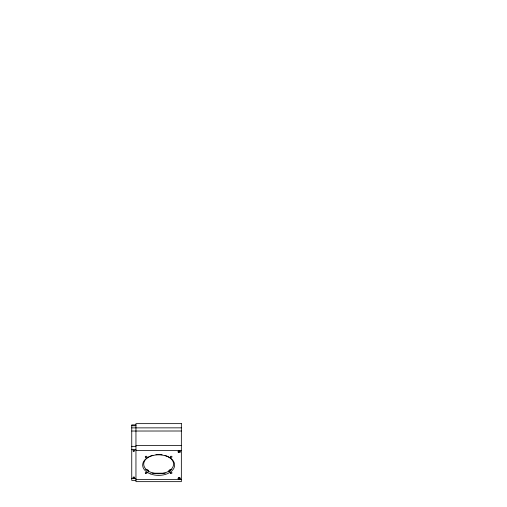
<?xml version="1.0" encoding="UTF-8"?>
<svg xmlns="http://www.w3.org/2000/svg" width="507" height="507" viewBox="0 0 507 507"><rect width="100%" height="100%" fill="white"/><g stroke="black" fill="none" stroke-linecap="round" stroke-linejoin="round"><path stroke-width="0.76" d="M179.789 451.027L178.667 450.989M179.712 477.886C176.88 478.177 181.633 478.652 178.737 477.848M135.952 424.898L131.744 424.898L131.744 480.383L135.952 480.383M131.744 425.753L135.952 425.76M131.744 427.883L181.348 427.845M131.744 431.032L181.348 431.001M135.952 445.412L181.348 445.412M131.744 446.363L135.952 446.363M131.744 449.633L135.952 449.633M135.952 450.565L181.348 450.565M151.929 473.196L165.32 473.196M131.744 478.633L135.952 478.633M135.952 479.609L181.348 479.609M165.067 455.457A14.944 9.608 0 0 1 170.194 470.23A14.944 9.608 0 0 1 146.65 469.856A14.944 9.608 0 0 1 152.918 455.261M155.909 454.69A14.944 9.608 0 0 1 162.12 454.792M168.856 471.916A2.313 1.489 0 0 1 170.574 470.483M146.726 470.483A2.313 1.489 0 0 1 148.133 471.174M148.367 471.535A2.313 1.489 0 0 1 148.443 471.916M145.528 469.514A2.313 1.489 0 0 1 148.367 471.339M169.167 471.694A2.313 1.489 0 0 1 169.338 470.046A2.313 1.489 0 0 1 171.772 469.514M178.616 451.3C179.757 452.827 180.207 449.969 178.616 451.3M181.348 423.637L135.952 423.637L135.952 481.65L181.348 481.65L181.348 423.637M178.616 479.216A1.261 0.811 0 0 0 180.505 478.513A1.261 0.811 0 0 0 178.616 477.809A1.261 0.811 0 0 0 178.616 479.216M178.502 452.383A1.261 0.811 0 0 0 180.498 451.813A1.261 0.811 0 0 0 178.73 450.989A1.261 0.811 0 0 0 178.502 452.383M150.313 473.874A15.996 10.279 0 0 0 174.642 465.356A15.996 10.279 0 0 0 151.004 456.072A15.996 10.279 0 0 0 150.313 473.874M170.751 457.257A0.843 0.539 0 0 0 172.012 456.788A0.843 0.539 0 0 0 170.751 456.319A0.843 0.539 0 0 0 170.751 457.257M145.705 457.257A0.843 0.539 0 0 0 146.973 456.788A0.843 0.539 0 0 0 145.705 456.319A0.843 0.539 0 0 0 145.705 457.257M170.751 473.354A0.843 0.539 0 0 0 172.012 472.885A0.843 0.539 0 0 0 170.751 472.416A0.843 0.539 0 0 0 170.751 473.354M145.705 473.354A0.843 0.539 0 0 0 146.973 472.885A0.843 0.539 0 0 0 145.705 472.416A0.843 0.539 0 0 0 145.705 473.354M133.43 477.993A0.843 0.539 0 0 0 134.691 477.524A0.843 0.539 0 0 0 133.43 477.055A0.843 0.539 0 0 0 133.43 477.993M133.43 451.211A0.843 0.539 0 0 0 134.691 450.742A0.843 0.539 0 0 0 133.43 450.273A0.843 0.539 0 0 0 133.43 451.211"/></g></svg>
